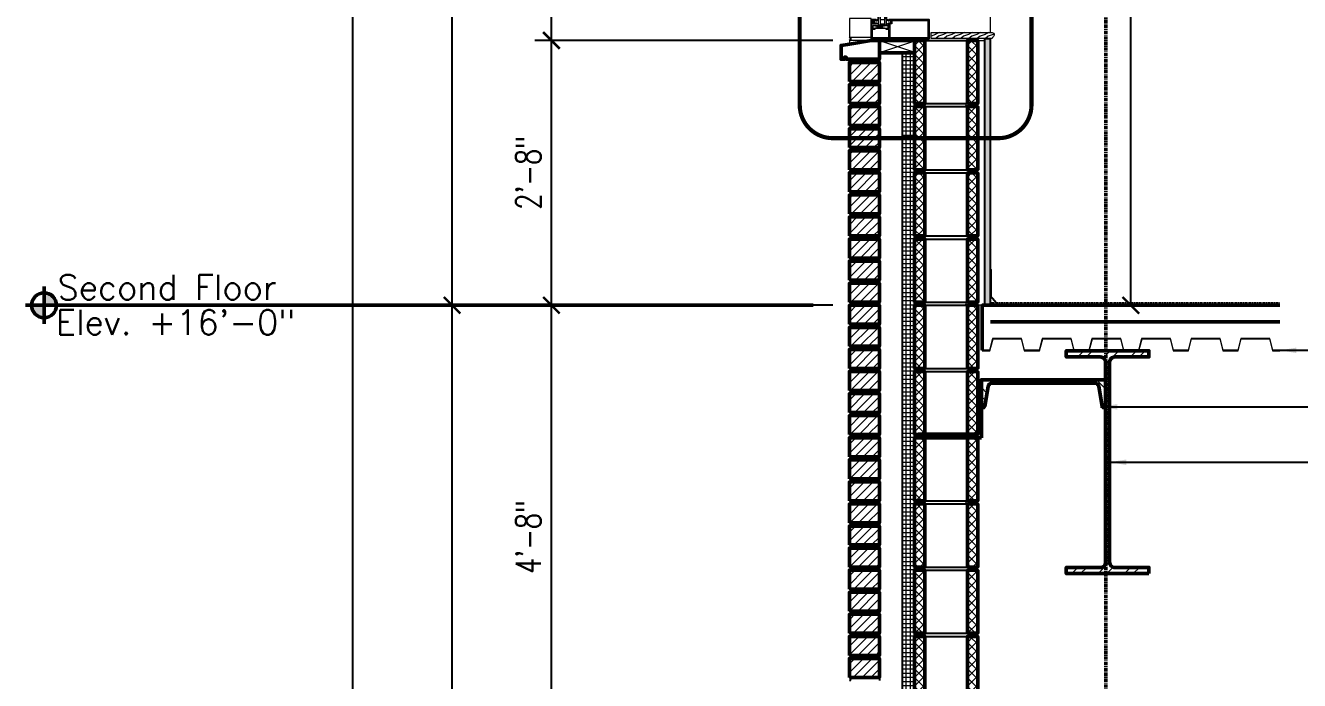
# Model space of a CAD drawing. Header units: inches. Extents: x 3850 to 5846, y -3 to 909.
# Drawn here: x 3861.6 to 4015.5, y 203.7 to 282.8 of the extents above; entities that cross this region are included whole.
import ezdxf

# ---------------------------------------------------------------- set-up
doc = ezdxf.new("R2010")
doc.units = ezdxf.units.IN
doc.header["$LTSCALE"] = 0.5
doc.header["$MEASUREMENT"] = 0
for name, pattern in [('CENTER2', [1.125, 0.75, -0.125, 0.125, -0.125]), ('HIDDEN', [0.375, 0.25, -0.125]), ('HIDDEN2', [0.1875, 0.125, -0.0625])]:
    doc.linetypes.add(name, pattern=pattern)
doc.layers.get('0').update_dxf_attribs({"lineweight": 18})
doc.layers.get('Defpoints').update_dxf_attribs({"color": 140, "lineweight": 18})
for name, color, linetype, lineweight in [('A-Anno-Dims', 211, 'Continuous', 18), ('A-Anno-Note', 231, 'Continuous', 25), ('A-Detl-Fine', 90, 'Continuous', 18), ('A-Detl-Iden', 151, 'Continuous', 25), ('A-Detl-Medm', 31, 'Continuous', 25), ('A-Detl-Patt', 190, 'Continuous', 18), ('A-Detl-Thin', 150, 'Continuous', 18), ('A-Detl-Wide', 213, 'Continuous', 50)]:
    doc.layers.add(name, color=color, linetype=linetype, lineweight=lineweight)
doc.styles.add('Arch-Dim', font='romans.shx', dxfattribs={"width": 0.75})
doc.styles.add('RomanS', font='romans.shx')
doc.dimstyles.new('Aec-Arch-I-96', dxfattribs={"dimscale": 96, "dimtxt": 0.09375, "dimasz": 0.0625, "dimexe": 0.0625, "dimexo": 0.0625, "dimgap": 0.03125, "dimtad": 1, "dimdec": 4, "dimzin": 3, "dimdsep": 46, "dimlunit": 4, "dimtxsty": 'Arch-Dim', "dimblk": 'ARCHTICK', "dimcen": 0.09375, "dimazin": 2, "dimtfac": 0.75, "dimtdec": 4, "dimtix": 1, "dimtmove": 2, "dimatfit": 2, "dimfxl": 1, "dimtolj": 1, "dimtzin": 0, "dimarcsym": 0})
pattern_1 = [(45, (0, 0.375), (-0.53033, 0.53033), []), (135, (0, 0.375), (-0.53033, -0.53033), [])]

# ---------------------------------------------------------------- blocks, each defined once
blk = doc.blocks.new('*U4')
at = {"layer": 'A-Detl-Patt'}
h = blk.add_hatch(dxfattribs=at)
h.set_pattern_fill('ANSI31', color=256, scale=6, style=0)
h.set_pattern_definition([(45, (0, 0.375), (-0.53033, 0.53033), [])])
h.paths.add_polyline_path([(0, 0.375), (3.625, 0.375), (3.625, 2.6667), (0, 2.6667)])
at = {"color": 0, "linetype": 'ByBlock'}
blk.add_lwpolyline([(0, 0.375), (3.625, 0.375), (3.625, 2.6667), (0, 2.6667)], close=True, dxfattribs=at)
at = {"layer": 'A-Detl-Medm'}
blk.add_line((3.625, 0.375), (3.625, 0), dxfattribs=at)
blk.add_arc((0, 0.1875), 0.1875, 270, 90, dxfattribs=at)
blk = doc.blocks.new('*U5')
at = {"layer": 'A-Detl-Patt'}
h = blk.add_hatch(dxfattribs=at)
h.set_pattern_fill('ANSI37', color=256, scale=6, style=0)
h.set_pattern_definition(pattern_1)
h.paths.add_polyline_path([(0, 0.375), (1.25, 0.375), (1.25, 8), (0, 8)])
h = blk.add_hatch(dxfattribs=at)
h.set_pattern_fill('ANSI37', color=256, scale=6, style=0)
h.set_pattern_definition(pattern_1)
h.paths.add_polyline_path([(6.375, 0.375), (7.625, 0.375), (7.625, 8), (6.375, 8)])
at = {"color": 0, "linetype": 'ByBlock'}
for points in [[(0, 0.375), (1.25, 0.375), (1.25, 8), (0, 8)], [(6.375, 0.375), (7.625, 0.375), (7.625, 8), (6.375, 8)]]:
    blk.add_lwpolyline(points, close=True, dxfattribs=at)
at = {"layer": 'A-Detl-Medm'}
for p, q in [((1.25, 8), (6.375, 8)), ((0, 0.375), (0, 0)), ((1.25, 0.375), (6.375, 0.375))]:
    blk.add_line(p, q, dxfattribs=at)
blk.add_arc((7.625, 0.1875), 0.1875, 90, 270, dxfattribs=at)
blk = doc.blocks.new('AecDtl_9650C2')
at = {"layer": 'A-Detl-Thin'}
blk.add_lwpolyline([(0.04, 0.59), (0.6, 0.02, 0.414214), (0.65, 0.02), (0.65, 0.02, 0.397145), (0.65, 0.07), (0.16, 0.62, -0.18372), (0.12, 0.7), (0.12, 3.88, 0.414214), (0, 4), (0, 0.68, 0.198912)], format="xyb", close=True, dxfattribs=at)
blk = doc.blocks.new('*U104')
at = {"layer": 'A-Detl-Thin'}
blk.add_lwpolyline([(0, 0.06), (0, 0), (0.92, 0), (1.3, 1.44), (4.7, 1.44), (5.08, 0), (6.92, 0), (7.3, 1.44), (10.7, 1.44), (11.08, 0), (12.92, 0), (13.3, 1.44), (16.7, 1.44), (17.08, 0), (18.92, 0), (19.3, 1.44), (22.7, 1.44), (23.08, 0), (24.92, 0), (25.3, 1.44), (28.7, 1.44), (29.08, 0), (30.92, 0), (31.3, 1.44), (34.7, 1.44), (35.08, 0), (35.95, 0), (35.95, 0.06), (35.12, 0.06), (34.75, 1.5), (31.25, 1.5), (30.88, 0.06), (29.12, 0.06), (28.75, 1.5), (25.25, 1.5), (24.88, 0.06), (23.12, 0.06), (22.75, 1.5), (19.25, 1.5), (18.88, 0.06), (17.12, 0.06), (16.75, 1.5), (13.25, 1.5), (12.88, 0.06), (11.12, 0.06), (10.75, 1.5), (7.25, 1.5), (6.88, 0.06), (5.12, 0.06), (4.75, 1.5), (1.25, 1.5), (0.88, 0.06), (0, 0.06)], close=True, dxfattribs=at)
at = {"layer": 'A-Detl-Wide'}
blk.add_lwpolyline([(0, 0.06), (0, 5.5), (35.95, 5.5)], dxfattribs=at)
blk = doc.blocks.new('*U57')
at = {"layer": 'A-Detl-Patt'}
h = blk.add_hatch(dxfattribs=at)
h.set_pattern_fill('ANSI32', color=256, scale=6, style=0)
edge = h.paths.add_edge_path()
edge.add_line((3.4, 0), (0, 0))
edge.add_line((0, 0), (0, -15))
edge.add_line((0, -15), (3.4, -15))
edge.add_line((3.4, -15), (3.4, -14.84))
edge.add_arc((3.16, -14.84), 0.24, 0, 80.5)
edge.add_line((3.2, -14.6), (0.82, -14.2))
edge.add_arc((0.9, -13.71), 0.5, 180, 260.5, ccw=False)
edge.add_line((0.4, -13.71), (0.4, -1.29))
edge.add_arc((0.9, -1.29), 0.5, 99.5, 180, ccw=False)
edge.add_line((0.82, -0.8), (3.2, -0.4))
edge.add_arc((3.16, -0.16), 0.24, 279.5, 360)
edge.add_line((3.4, -0.16), (3.4, 0))
at = {"color": 0, "linetype": 'ByBlock'}
blk.add_lwpolyline([(3.4, 0), (0, 0), (0, -15), (3.4, -15), (3.4, -14.84, 0.366443), (3.2, -14.6), (0.82, -14.2, -0.366443), (0.4, -13.71), (0.4, -1.29, -0.366443), (0.82, -0.8), (3.2, -0.4, 0.366443), (3.4, -0.16)], format="xyb", close=True, dxfattribs=at)
blk = doc.blocks.new('*U58')
at = {"layer": 'A-Detl-Patt'}
h = blk.add_hatch(dxfattribs=at)
h.set_pattern_fill('ANSI32', color=256, scale=6, style=0)
h.set_pattern_definition([(45, (0, -13.46), (-1.591, 1.591), []), (45, (1.0607, -13.46), (-1.591, 1.591), [])])
edge = h.paths.add_edge_path()
edge.add_line((4.995, -26.92), (4.995, -26.175))
edge.add_line((4.995, -26.175), (0.845, -26.175))
edge.add_arc((0.845, -25.575), 0.6, 180, 270, ccw=False)
edge.add_line((0.245, -25.575), (0.245, -1.345))
edge.add_arc((0.845, -1.345), 0.6, 90, 180, ccw=False)
edge.add_line((0.845, -0.745), (4.995, -0.745))
edge.add_line((4.995, -0.745), (4.995, 0))
edge.add_line((4.995, 0), (-4.995, 0))
edge.add_line((-4.995, 0), (-4.995, -0.745))
edge.add_line((-4.995, -0.745), (-0.845, -0.745))
edge.add_arc((-0.845, -1.345), 0.6, 0, 90, ccw=False)
edge.add_line((-0.245, -1.345), (-0.245, -25.575))
edge.add_arc((-0.845, -25.575), 0.6, -90, 0, ccw=False)
edge.add_line((-0.845, -26.175), (-4.995, -26.175))
edge.add_line((-4.995, -26.175), (-4.995, -26.92))
edge.add_line((-4.995, -26.92), (4.995, -26.92))
at = {"color": 0, "linetype": 'ByBlock'}
blk.add_lwpolyline([(4.995, -26.92), (4.995, -26.175), (0.845, -26.175, -0.4142136), (0.245, -25.575), (0.245, -1.345, -0.4142136), (0.845, -0.745), (4.995, -0.745), (4.995, 0), (-4.995, 0), (-4.995, -0.745), (-0.845, -0.745, -0.4142136), (-0.245, -1.345), (-0.245, -25.575, -0.4142136), (-0.845, -26.175), (-4.995, -26.175), (-4.995, -26.92)], format="xyb", close=True, dxfattribs=at)
blk = doc.blocks.new('*U59')
at = {"layer": 'A-Detl-Patt'}
h = blk.add_hatch(dxfattribs=at)
h.set_pattern_fill('ANSI32', color=256, scale=6, style=0)
edge = h.paths.add_edge_path()
edge.add_line((0, 0), (6, 0))
edge.add_arc((5.5625, 0), 0.4375, -90, 0, ccw=False)
edge.add_line((5.5625, -0.4375), (0.9375, -0.4375))
edge.add_arc((0.9375, -0.9375), 0.5, 90, 180)
edge.add_line((0.4375, -0.9375), (0.4375, -7.5625))
edge.add_arc((0, -7.5625), 0.4375, -90, 0, ccw=False)
edge.add_line((0, -8), (0, 0))
at = {"color": 0, "linetype": 'ByBlock'}
blk.add_lwpolyline([(0, 0), (6, 0), (6, 0, -0.41421356), (5.5625, -0.4375), (0.9375, -0.4375, 0.41421356), (0.4375, -0.9375), (0.4375, -7.5625, -0.41421356), (0, -8), (0, -8)], format="xyb", close=True, dxfattribs=at)
blk = doc.blocks.new('AecDtl_8412LS2')
at = {"layer": 'A-Detl-Fine', "linetype": 'Continuous'}
for p, q in [((1.12, 2.25), (1.12, 4.25)), ((1.62, 4.25), (1.62, 2.25)), ((0.25, 1.56), (2, 1.19)), ((2, 1.56), (0.25, 1.19)), ((1.62, 2.25), (1.12, 2.25)), ((1.12, 1.75), (1.62, 1.75)), ((1.62, 1.62), (1.12, 1.62))]:
    blk.add_line(p, q, dxfattribs=at)
at = {"layer": 'A-Detl-Fine'}
for points in [[(0.25, 1.19), (0.12, 1.19), (0.12, 1.75), (0.12, 2.12), (0.25, 2.12)], [(0.25, 2.12), (0.25, 1.75), (0.63, 1.75), (0.63, 1.87)], [(0.63, 2.12), (0.38, 2.12), (0.38, 1.87), (0.63, 1.87), (0.88, 1.69)], [(1.87, 1.69), (2.12, 1.87), (2.38, 1.87), (2.38, 2.12), (2.12, 2.12)]]:
    blk.add_lwpolyline(points, dxfattribs=at)
at = {"layer": 'A-Detl-Fine', "linetype": 'Continuous'}
for points in [[(0.25, 1.19), (0.25, 1.56), (2, 1.56), (2, 1.19), (0.25, 1.19)], [(0.87, 2.31), (0.87, 1.62), (1.12, 1.62), (1.12, 2.25)], [(1.62, 2.25), (1.62, 1.62), (1.87, 1.62), (1.87, 2.31)], [(2, 1.19), (2.12, 1.19), (2.12, 1.87)], [(0.44, 1.19), (0.44, 1.06), (0.12, 1.06), (0.12, 0.12), (2.12, 0.12), (2.12, 1.06), (1.81, 1.06), (1.81, 1.19)]]:
    blk.add_lwpolyline(points, dxfattribs=at)
at = {"layer": 'A-Detl-Fine'}
blk.add_lwpolyline([(6.88, 0.12), (6.88, 2.12), (2.5, 2.12), (2.5, 1.75), (2.25, 1.75), (2.25, 0.12)], close=True, dxfattribs=at)
at = {"layer": 'A-Detl-Medm', "linetype": 'Continuous'}
blk.add_lwpolyline([(0.87, 4.25), (0.87, 2.31), (0.62, 2.12), (0.62, 2.25), (0, 2.25), (0, 0), (1, 0), (7, 0), (7, 0), (7, 2.25), (2.12, 2.25), (2.12, 2.12), (1.87, 2.31), (1.87, 4.25)], dxfattribs=at)
blk = doc.blocks.new('AecDtl_WoodMillwork_6228B')
at = {"layer": 'A-Detl-Patt'}
h = blk.add_hatch(dxfattribs=at)
h.set_pattern_fill('WOOD_1', color=256, style=0)
h.set_pattern_definition([(216.8699, (-11.1, -106.5), (2.9999999, 2.00000012), [0.5, -4.5]), (206.5651, (-10.5, -106.8), (-0.9999992, -1.0000013), [1.118034, -1.118034]), (198.4349, (-10.5, -107.3), (-2.0000004, -0.9999984), [0.632456, -2.529822])])
h.paths.add_polyline_path([(0, 0.6875), (5.25, 0.6875, -0.72075922), (5.4, 0.2375), (5.35, 0.2, 0.23606798), (5.25, 0), (0, 0), (-2.13, 0), (-2.13, 0.6875)], flags=0)
at = {"layer": 'A-Detl-Thin'}
blk.add_lwpolyline([(0, 0.6875), (5.25, 0.6875, -0.72075922), (5.4, 0.2375), (5.35, 0.2, 0.23606798), (5.25, 0), (0, 0), (-2.13, 0), (-2.13, 0.6875), (0, 0.6875)], format="xyb", close=True, dxfattribs=at)
blk = doc.blocks.new('*U16')
at = {"color": 0, "linetype": 'ByBlock'}
blk.add_lwpolyline([(3.62, 2.67), (3.62, 0.38), (0, 0.38), (-0.38, 0.38), (-0.38, 0.63), (-0.62, 0.63), (-0.62, 0.38), (-1, 0.38), (-1, 2.06), (0, 2.23), (2.62, 2.67), (3.62, 2.67)], close=True, dxfattribs=at)
at = {"layer": 'A-Detl-Medm', "extrusion": (0, 0, -1)}
blk.add_lwpolyline([(0, 0, -1), (0, 0.38)], format="xyb", dxfattribs=at)
blk.add_lwpolyline([(-3.62, 0.38), (-3.62, 0)], dxfattribs=at)
blk = doc.blocks.new('*U19')
at = {"color": 0, "linetype": 'ByBlock'}
blk.add_lwpolyline([(0, 2.6667), (0, 0.375), (2.625, 0.375), (2.625, 2.6667), (0, 2.6667)], close=True, dxfattribs=at)
at = {"layer": 'A-Detl-Medm'}
blk.add_lwpolyline([(0, 0, 1), (0, 0.375)], format="xyb", dxfattribs=at)
blk = doc.blocks.new('*U56')
at = {"color": 0, "linetype": 'ByBlock'}
blk.add_lwpolyline([(0, 0), (1.5, 0), (1.5, 4.25), (0, 4.25), (0, 0)], close=True, dxfattribs=at)
at = {"layer": 'A-Detl-Thin'}
for points in [[(0, 0), (1.42, 4.25)], [(0.08, 4.25), (1.5, 0)]]:
    blk.add_lwpolyline(points, dxfattribs=at)
blk = doc.blocks.new('Anno_Elevation_Label_1')
at = {"linetype": 'ByBlock'}
h = blk.add_hatch(color=0, dxfattribs=at)
h.paths.add_polyline_path([(-0.7799, 0.0469), (-0.7799, 0), (-0.733, 0, 0.414214)])
h.paths.add_polyline_path([(-0.7799, 0), (-0.8268, 0, 0.414214), (-0.7799, -0.0469)])
at = {"color": 0, "linetype": 'ByBlock'}
for p, q in [((-0.7799, -0.0703), (-0.7799, 0.0703)), ((-0.8502, 0), (0, 0))]:
    blk.add_line(p, q, dxfattribs=at)
blk.add_circle((-0.7799, 0), 0.0469, dxfattribs=at)
at = {"color": 0, "linetype": 'ByBlock', "style": 'RomanS'}
for tag, p in [('LABEL', (-0.7308, 0.0207)), ('ELEVATION', (-0.7308, -0.111))]:
    blk.add_attdef(tag, p, '', height=0.0938, dxfattribs=at)
blk = doc.blocks.new('_ArchTick')
at = {"color": 0, "linetype": 'ByBlock', "const_width": 0.15}
blk.add_lwpolyline([(-0.5, -0.5), (0.5, 0.5)], dxfattribs=at)
blk = doc.blocks.new('*D80')
at = {"layer": 'A-Anno-Dims', "color": 0, "lineweight": -2, "transparency": 16777216}
for p, q in [((3959.12, 249), (3923.12, 249)), ((3925.12, 193), (3925.12, 249)), ((3959.12, 193), (3923.12, 193))]:
    blk.add_line(p, q, dxfattribs=at)
at = {"layer": 'Defpoints', "color": 0, "transparency": 16777216}
for p in [(3925.12, 249), (3961.12, 249), (3961.12, 193)]:
    blk.add_point(p, dxfattribs=at)
at = {"layer": 'A-Anno-Dims', "color": 0, "lineweight": -2, "transparency": 16777216, "xscale": 2, "yscale": 2, "zscale": 2}
for p, rotation in [((3925.12, 249), 90), ((3925.12, 193), 270)]:
    blk.add_blockref('_ArchTick', p, dxfattribs=dict(at, rotation=rotation))
at = {"layer": 'A-Anno-Dims', "color": 0, "transparency": 16777216, "insert": (3922.33, 221), "char_height": 3, "attachment_point": 5, "rotation": 90, "style": 'Arch-Dim'}
blk.add_mtext('\\A1;4\'-8"', dxfattribs=at)
blk = doc.blocks.new('*D81')
at = {"layer": 'A-Anno-Dims', "color": 0, "lineweight": -2, "transparency": 16777216}
for p, q in [((3959.12, 281), (3923.12, 281)), ((3925.12, 249), (3925.12, 281)), ((3959.12, 249), (3923.12, 249))]:
    blk.add_line(p, q, dxfattribs=at)
at = {"layer": 'Defpoints', "color": 0, "transparency": 16777216}
for p in [(3925.12, 281), (3961.12, 281), (3961.12, 249)]:
    blk.add_point(p, dxfattribs=at)
at = {"layer": 'A-Anno-Dims', "color": 0, "lineweight": -2, "transparency": 16777216, "xscale": 2, "yscale": 2, "zscale": 2}
for p, rotation in [((3925.12, 281), 90), ((3925.12, 249), 270)]:
    blk.add_blockref('_ArchTick', p, dxfattribs=dict(at, rotation=rotation))
at = {"layer": 'A-Anno-Dims', "color": 0, "transparency": 16777216, "insert": (3922.33, 265), "char_height": 3, "attachment_point": 5, "rotation": 90, "style": 'Arch-Dim'}
blk.add_mtext('\\A1;2\'-8"', dxfattribs=at)
blk = doc.blocks.new('*D82')
at = {"layer": 'A-Anno-Dims', "color": 0, "lineweight": -2, "transparency": 16777216}
for p, q in [((3959.12, 353), (3923.12, 353)), ((3925.12, 281), (3925.12, 353)), ((3959.12, 281), (3923.12, 281))]:
    blk.add_line(p, q, dxfattribs=at)
at = {"layer": 'Defpoints', "color": 0, "transparency": 16777216}
for p in [(3925.12, 353), (3961.12, 353), (3961.12, 281)]:
    blk.add_point(p, dxfattribs=at)
at = {"layer": 'A-Anno-Dims', "color": 0, "lineweight": -2, "transparency": 16777216, "xscale": 2, "yscale": 2, "zscale": 2}
for p, rotation in [((3925.12, 353), 90), ((3925.12, 281), 270)]:
    blk.add_blockref('_ArchTick', p, dxfattribs=dict(at, rotation=rotation))
at = {"layer": 'A-Anno-Dims', "color": 0, "transparency": 16777216, "insert": (3922.33, 317), "char_height": 3, "attachment_point": 5, "rotation": 90, "style": 'Arch-Dim'}
blk.add_mtext('\\A1;6\'-0"', dxfattribs=at)
blk = doc.blocks.new('*D93')
at = {"layer": 'A-Anno-Dims', "color": 0, "lineweight": -2, "transparency": 16777216}
for p, q in [((3959.12, 249), (3911.12, 249)), ((3913.12, 57), (3913.12, 249)), ((3959.12, 57), (3911.12, 57))]:
    blk.add_line(p, q, dxfattribs=at)
at = {"layer": 'Defpoints', "color": 0, "transparency": 16777216}
for p in [(3913.12, 249), (3961.12, 249), (3961.12, 57)]:
    blk.add_point(p, dxfattribs=at)
at = {"layer": 'A-Anno-Dims', "color": 0, "lineweight": -2, "transparency": 16777216, "xscale": 2, "yscale": 2, "zscale": 2}
for p, rotation in [((3913.12, 249), 90), ((3913.12, 57), 270)]:
    blk.add_blockref('_ArchTick', p, dxfattribs=dict(at, rotation=rotation))
at = {"layer": 'A-Anno-Dims', "color": 0, "transparency": 16777216, "insert": (3910.33, 153), "char_height": 3, "attachment_point": 5, "rotation": 90, "style": 'Arch-Dim'}
blk.add_mtext('\\A1;16\'-0"', dxfattribs=at)
blk = doc.blocks.new('*D94')
at = {"layer": 'A-Anno-Dims', "color": 0, "lineweight": -2, "transparency": 16777216}
for p, q in [((3959.12, 409), (3911.12, 409)), ((3913.12, 249), (3913.12, 409)), ((3959.12, 249), (3911.12, 249))]:
    blk.add_line(p, q, dxfattribs=at)
at = {"layer": 'Defpoints', "color": 0, "transparency": 16777216}
for p in [(3913.12, 409), (3961.12, 409), (3961.12, 249)]:
    blk.add_point(p, dxfattribs=at)
at = {"layer": 'A-Anno-Dims', "color": 0, "lineweight": -2, "transparency": 16777216, "xscale": 2, "yscale": 2, "zscale": 2}
for p, rotation in [((3913.12, 409), 90), ((3913.12, 249), 270)]:
    blk.add_blockref('_ArchTick', p, dxfattribs=dict(at, rotation=rotation))
at = {"layer": 'A-Anno-Dims', "color": 0, "transparency": 16777216, "insert": (3910.33, 329), "char_height": 3, "attachment_point": 5, "rotation": 90, "style": 'Arch-Dim'}
blk.add_mtext('\\A1;13\'-4"', dxfattribs=at)
blk = doc.blocks.new('*D98')
at = {"layer": 'A-Anno-Dims', "color": 0, "lineweight": -2, "transparency": 16777216}
for p, q in [((3959.12, 889), (3899.12, 889)), ((3901.12, 57), (3901.12, 889)), ((3959.12, 57), (3899.12, 57))]:
    blk.add_line(p, q, dxfattribs=at)
at = {"layer": 'Defpoints', "color": 0, "transparency": 16777216}
for p in [(3901.12, 889), (3961.12, 889), (3961.12, 57)]:
    blk.add_point(p, dxfattribs=at)
at = {"layer": 'A-Anno-Dims', "color": 0, "lineweight": -2, "transparency": 16777216, "xscale": 2, "yscale": 2, "zscale": 2}
for p, rotation in [((3901.12, 889), 90), ((3901.12, 57), 270)]:
    blk.add_blockref('_ArchTick', p, dxfattribs=dict(at, rotation=rotation))
at = {"layer": 'A-Anno-Dims', "color": 0, "transparency": 16777216, "insert": (3898.33, 473), "char_height": 3, "attachment_point": 5, "rotation": 90, "style": 'Arch-Dim'}
blk.add_mtext('\\A1;69\'-4"', dxfattribs=at)
blk = doc.blocks.new('*D100')
at = {"layer": 'A-Anno-Dims', "color": 0, "lineweight": -2, "transparency": 16777216}
blk.add_line((3995.12, 249), (3995.12, 357), dxfattribs=at)
at = {"layer": 'Defpoints', "color": 0, "transparency": 16777216}
for p in [(3995.12, 357), (3995.12, 357), (3995.12, 249)]:
    blk.add_point(p, dxfattribs=at)
at = {"layer": 'A-Anno-Dims', "color": 0, "lineweight": -2, "transparency": 16777216, "xscale": 2, "yscale": 2, "zscale": 2}
for p, rotation in [((3995.12, 357), 90), ((3995.12, 249), 270)]:
    blk.add_blockref('_ArchTick', p, dxfattribs=dict(at, rotation=rotation))
at = {"layer": 'A-Anno-Dims', "color": 0, "transparency": 16777216, "insert": (3992.33, 303), "char_height": 3, "attachment_point": 5, "rotation": 90, "style": 'Arch-Dim'}
blk.add_mtext('\\A1;9\'-0"', dxfattribs=at)
blk = doc.blocks.new('*U105')
at = {"color": 0, "linetype": 'ByBlock'}
blk.add_lwpolyline([(-6.1225, -0.1875, 0.0625, 0.0625, 1), (-6.2475, -0.1875, 0.0625, 0.0625, 1), (-6.1225, -0.1875, 0, 0, 0), (6.1225, -0.1875, 0.0625, 0.0625, 1), (6.2475, -0.1875, 0.0625, 0.0625, 1), (6.1225, -0.1875, 0, 0, 0)], format="xyseb", dxfattribs=at)

msp = doc.modelspace()

# ---------------------------------------------------------------- hatches: boundary and pattern name
at = {"layer": 'A-Detl-Patt'}
h = msp.add_hatch(dxfattribs=at)
h.set_pattern_fill('GENERAL_STIPPLE', color=256, scale=0.5, angle=90, style=0)
h.set_pattern_definition([(90, (3977.4899, 249.02), (-0.5, 0), [0, -0.5]), (90, (3977.4799, 249.18), (-0.5, 0), [0, -0.5]), (90, (3977.3699, 249.09), (-0.5, 0), [0, -0.5]), (90, (3977.2899, 249.2), (-0.5, 0), [0, -0.5]), (90, (3977.2599, 249.07), (-0.5, 0), [0, -0.5]), (90, (3977.1399, 249.11), (-0.5, 0), [0, -0.5]), (90, (3977.0499, 249.04), (-0.5, 0), [0, -0.5]), (90, (3977.0599, 249.2), (-0.5, 0), [0, -0.5]), (90, (3977.0399, 249.32), (-0.5, 0), [0, -0.5]), (90, (3977.1599, 249.38), (-0.5, 0), [0, -0.5]), (90, (3977.1699, 249.48), (-0.5, 0), [0, -0.5]), (90, (3977.3499, 249.48), (-0.5, 0), [0, -0.5]), (90, (3977.4099, 249.39), (-0.5, 0), [0, -0.5]), (90, (3977.3799, 249.25), (-0.5, 0), [0, -0.5]), (90, (3977.2899, 249.34), (-0.5, 0), [0, -0.5]), (90, (3977.1999, 249.25), (-0.5, 0), [0, -0.5]), (90, (3977.4799, 249.46), (-0.5, 0), [0, -0.5])])
h.paths.add_polyline_path([(3978.12491, 248.99998), (3978.12491, 281.25038), (3977.49991, 281.25038), (3977.49991, 248.99998)], flags=0)
h = msp.add_hatch(dxfattribs=at)
h.set_pattern_fill('ANSI37', color=256, scale=4, angle=135, style=0)
h.set_pattern_definition([(180, (3968.9949, 193.5643), (-1e-16, -0.5), []), (270, (3968.9949, 193.5643), (0.5, -1e-16), [])])
h.paths.add_polyline_path([(3967.49491, 279.49998), (3967.49491, 193.56428), (3968.51022, 193.56428, 0.170404096), (3968.61991, 193.87678), (3968.61991, 196.62678, -0.414213562), (3968.99491, 197.00178), (3968.99491, 279.49998)], flags=0)
at = {"layer": 'A-Detl-Thin'}
h = msp.add_hatch(dxfattribs=at)
h.set_pattern_fill('LINE', color=256, scale=1.5, angle=90, style=0)
h.set_pattern_definition([(90, (3978.16991, 248.99998), (-0.1875, 1e-17), [])])
h.paths.add_polyline_path([(3978.16991, 249.37498), (3978.16991, 248.99998), (4013.11991, 248.99998), (4013.11991, 249.37498)], flags=0)

# ---------------------------------------------------------------- linework, layer by layer
msp.add_line((3978.12491, 352.37638), (3978.12491, 281.93788))
at = {"layer": 'A-Detl-Fine', "linetype": 'HIDDEN', "extrusion": (0, 0, -1)}
msp.add_lwpolyline([(-3976.64581, 248.99998), (-3976.64581, 280.99998)], dxfattribs=at)
at = {"layer": 'A-Detl-Iden', "linetype": 'HIDDEN2', "const_width": 0.5, "flags": 128}
msp.add_lwpolyline([(3955.11991, 273.18748, 0.414213562), (3959.11991, 269.18748), (3979.11991, 269.18748, 0.414213562), (3983.11991, 273.18748), (3983.11991, 292.99998, 0.414213562), (3979.11991, 296.99998), (3959.11991, 296.99998, 0.414213562), (3955.11991, 292.99998)], format="xyb", close=True, dxfattribs=at)
at = {"layer": 'A-Detl-Medm'}
msp.add_lwpolyline([(3978.12491, 248.99998), (3977.49991, 248.99998), (3977.49991, 281.25038), (3978.12491, 281.25038), (3978.12491, 248.99998)], close=True, dxfattribs=at)
msp.add_lwpolyline([(3967.49491, 279.49998), (3967.49491, 193.56428), (3968.51022, 193.56428, 0.170404096), (3968.61991, 193.87678), (3968.61991, 196.62678, -0.414213562), (3968.99491, 197.00178), (3968.99491, 279.49998), (3967.49491, 279.49998)], format="xyb", close=True, dxfattribs=at)
at = {"layer": 'A-Detl-Thin'}
for p, q in [((3963.74491, 281.00038), (3961.13215, 281.00038)), ((3961.13215, 281.00038), (3961.13215, 280.54168))]:
    msp.add_line(p, q, dxfattribs=at)
msp.add_lwpolyline([(3977.49991, 248.99998), (3976.62491, 248.99998), (3976.62491, 280.99998), (3977.49991, 280.99998), (3977.49991, 248.99998)], close=True, dxfattribs=at)
at = {"layer": 'A-Detl-Thin', "extrusion": (0, 0, -1)}
msp.add_lwpolyline([(-3977.47901, 248.99998), (-3977.47901, 280.99998)], dxfattribs=at)
at = {"layer": 'A-Detl-Wide', "linetype": 'CENTER2'}
msp.add_line((3992.11991, 44.86525), (3992.11991, 907.00358), dxfattribs=at)
at = {"layer": 'A-Detl-Wide'}
for p, q in [((3888.78854, 249.00008), (3956.73288, 248.99998)), ((3978.16991, 246.99998), (4013.11991, 246.99998))]:
    msp.add_line(p, q, dxfattribs=at)

# ---------------------------------------------------------------- block references
at = {"layer": 'A-Detl-Medm'}
for name, p in [('AecDtl_8412LS2', (3963.74491, 281.25038)), ('AecDtl_WoodMillwork_6228B', (3973.12491, 281.25038)), ('AecDtl_9650C2', (3978.16991, 249.37498))]:
    msp.add_blockref(name, p, dxfattribs=at)
at = {"layer": 'A-Detl-Thin'}
msp.add_blockref('*U19', (3961.11991, 280.99998), dxfattribs=at)
at = {"layer": 'A-Detl-Wide'}
for name, p in [('*U16', (3961.11991, 278.33368)), ('*U5', (3968.99491, 272.99998)), ('*U4', (3961.11991, 275.66698)), ('*U4', (3961.11991, 273.00028)), ('*U4', (3961.11991, 270.33598)), ('*U105', (3968.99491, 273.37498)), ('*U5', (3968.99491, 264.99998)), ('*U4', (3961.11991, 267.66928)), ('*U4', (3961.11991, 265.00258)), ('*U4', (3961.11991, 262.33588)), ('*U5', (3968.99491, 256.99998)), ('*U4', (3961.11991, 259.66918)), ('*U4', (3961.11991, 257.00248)), ('*U4', (3961.11991, 254.33578)), ('*U5', (3968.99491, 248.99998)), ('*U4', (3961.11991, 251.66908)), ('*U4', (3961.11991, 249.00238)), ('*U4', (3961.11991, 246.33568)), ('*U105', (3968.99491, 249.37498)), ('*U5', (3968.99491, 240.99998)), ('*U104', (3977.16991, 243.49998)), ('*U4', (3961.11991, 243.66898)), ('*U4', (3961.11991, 241.00228)), ('*U58', (3992.31491, 243.49998)), ('*U4', (3961.11991, 238.33558)), ('*U5', (3968.99491, 232.99998)), ('*U4', (3961.11991, 235.66888)), ('*U4', (3961.11991, 233.00218)), ('*U4', (3961.11991, 230.33548)), ('*U5', (3968.99491, 224.99998)), ('*U4', (3961.11991, 227.66878)), ('*U4', (3961.11991, 225.00208)), ('*U4', (3961.11991, 222.33538)), ('*U105', (3968.99491, 225.37498)), ('*U5', (3968.99491, 216.99998)), ('*U4', (3961.11991, 219.66868)), ('*U4', (3961.11991, 217.00198)), ('*U4', (3961.11991, 214.33538)), ('*U5', (3968.99491, 208.99998)), ('*U4', (3961.11991, 211.66868)), ('*U4', (3961.11991, 209.00198)), ('*U4', (3961.11991, 206.33538)), ('*U5', (3968.99491, 200.99998)), ('*U4', (3961.11991, 203.66868))]:
    msp.add_blockref(name, p, dxfattribs=at)
at = {"layer": 'A-Detl-Wide', "rotation": 270}
for name, p in [('*U56', (3964.74491, 280.99998)), ('*U57', (3992.06991, 239.99998))]:
    msp.add_blockref(name, p, dxfattribs=at)
at = {"layer": 'A-Detl-Wide'}
ref = msp.add_blockref('Anno_Elevation_Label_1', (3888.78854, 249.00008), dxfattribs=dict(at, xscale=32, yscale=32, zscale=32))
ref.add_attrib('ELEVATION', ' Elev. +16\'-0"', (3863.19844, 245.44876), dxfattribs={"layer": '0', "color": 0, "linetype": 'ByBlock', "height": 3, "style": 'RomanS'})
ref.add_attrib('LABEL', 'Second Floor', (3865.44823, 249.66318), dxfattribs={"layer": '0', "color": 0, "linetype": 'ByBlock', "height": 3, "style": 'RomanS'})
at = {"layer": 'A-Detl-Wide', "xscale": -1, "rotation": 270}
msp.add_blockref('*U59', (3977.06991, 232.99998), dxfattribs=at)

# ---------------------------------------------------------------- dimensions: what is measured, and where the dimension line sits
at = {"layer": 'A-Anno-Dims'}
for base, p1, p2, picture, middle in [((3901.11981, 889.00358), (3961.11991, 57.00008), (3961.11991, 889.00358), '*D98', (3898.3341, 473.00183)), ((3913.11981, 409.00438), (3961.11991, 249.00238), (3961.11991, 409.00438), '*D94', (3910.3341, 329.00338)), ((3995.11991, 356.99998), (3995.11991, 248.99998), (3995.11991, 356.99998), '*D100', (3992.3342, 302.99998)), ((3925.11981, 353.00138), (3961.11991, 280.99998), (3961.11991, 353.00138), '*D82', (3922.3341, 317.00068)), ((3925.11981, 280.99998), (3961.11991, 249.00238), (3961.11991, 280.99998), '*D81', (3922.3341, 265.00118)), ((3913.11981, 249.00238), (3961.11991, 56.99998), (3961.11991, 249.00238), '*D93', (3910.3341, 153.00118)), ((3925.11981, 249.00238), (3961.11991, 193.00138), (3961.11991, 249.00238), '*D80', (3922.3341, 221.00188))]:
    dim = msp.add_linear_dim(base=base, p1=p1, p2=p2, angle=90, dimstyle='Aec-Arch-I-96', override={"dimscale": 32}, dxfattribs=at)
    dim.commit()
    dim.dimension.update_dxf_attribs({"geometry": picture, "text_midpoint": middle})

# ---------------------------------------------------------------- leaders
at = {"layer": 'A-Anno-Note'}
for points in [[(4013.11991, 243.55978), (4024.61991, 243.55978)], [(3991.47154, 236.72612), (4024.61991, 236.72612)], [(3992.55991, 230.03998), (4024.61991, 230.03998)]]:
    msp.add_leader(points, dimstyle='Aec-Arch-I-96', override={"dimscale": 32}, dxfattribs=at)

doc.saveas('drawing.dxf')
